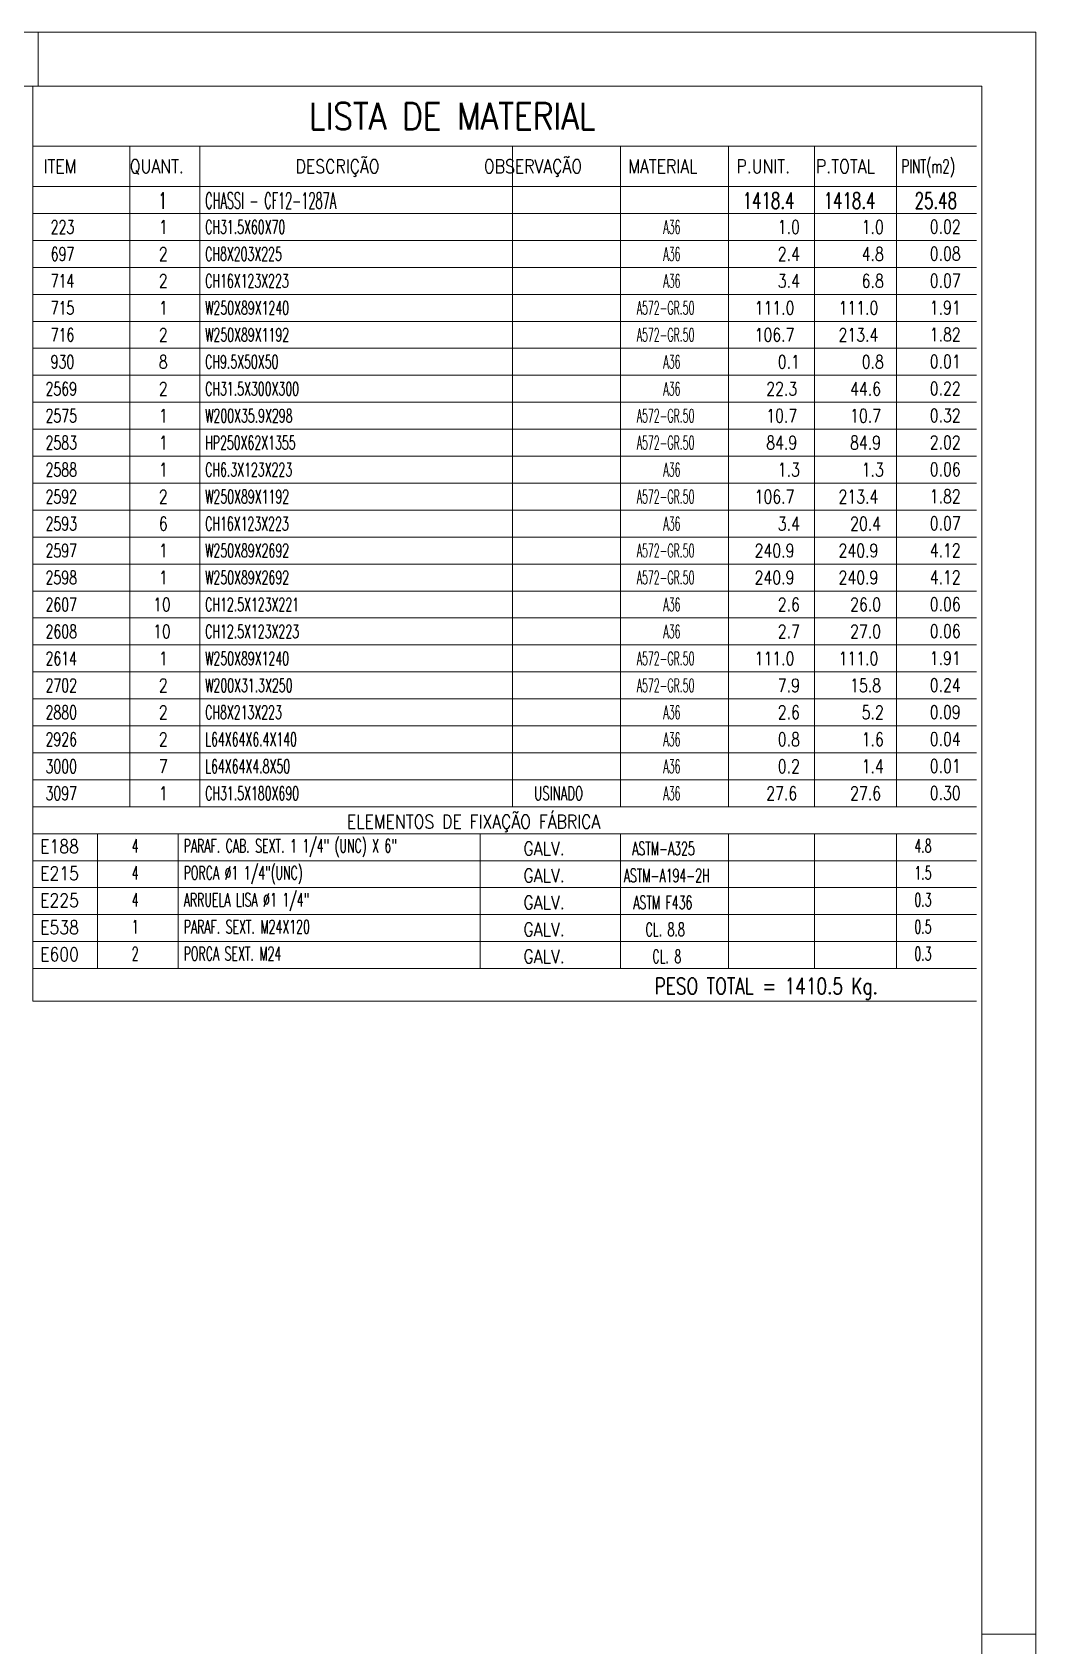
# Model space of a CAD drawing. Header units: millimetres. Extents: x 5 to 846, y 5 to 599.
# Drawn here: x 659.9 to 846, y 299.8 to 599 of the extents above; entities that cross this region are included whole.
import ezdxf

# ---------------------------------------------------------------- set-up
doc = ezdxf.new("R2010")
doc.units = ezdxf.units.MM
doc.linetypes.add('XKITLINE00', pattern=[0])
doc.linetypes.add('XKITLINE03', pattern=[6, 3, -1, 1, -1])
doc.layers.add('Outro tipo de objeto', color=7, linetype='Continuous', lineweight=0)
doc.styles.add('ROMANS', font='ROMANS__.TTF')

msp = doc.modelspace()

# ---------------------------------------------------------------- linework, layer by layer
at = {"layer": 'Outro tipo de objeto', "color": 7, "linetype": 'XKITLINE00', "lineweight": 0}
for p, q in [((5, 599), (846, 599)), ((846, 599), (846, 5)), ((835, 565.4), (660, 565.4)), ((835, 560.4), (660, 560.4)), ((835, 555.4), (660, 555.4)), ((835, 550.4), (660, 550.4)), ((835, 545.4), (660, 545.4)), ((835, 540.4), (660, 540.4)), ((835, 535.4), (660, 535.4)), ((835, 530.4), (660, 530.4)), ((835, 525.4), (660, 525.4)), ((835, 520.4), (660, 520.4)), ((835, 515.4), (660, 515.4)), ((835, 510.4), (660, 510.4)), ((835, 505.4), (660, 505.4)), ((835, 500.4), (660, 500.4)), ((835, 495.4), (660, 495.4)), ((835, 490.4), (660, 490.4)), ((835, 485.4), (660, 485.4)), ((835, 480.4), (660, 480.4)), ((835, 475.4), (660, 475.4)), ((835, 470.4), (660, 470.4)), ((835, 465.4), (660, 465.4)), ((835, 460.4), (660, 460.4)), ((835, 455.4), (660, 455.4)), ((835, 445.4), (660, 445.4)), ((835, 440.4), (660, 440.4)), ((835, 435.4), (660, 435.4)), ((835, 430.4), (660, 430.4)), ((835, 425.4), (660, 425.4))]:
    msp.add_line(p, q, dxfattribs=at)
at = {"layer": 'Outro tipo de objeto', "color": 2, "linetype": 'XKITLINE00', "lineweight": 0}
for p, q in [((661, 599), (661, 589)), ((836, 302), (846, 302))]:
    msp.add_line(p, q, dxfattribs=at)
at = {"layer": 'Outro tipo de objeto', "color": 6, "linetype": 'XKITLINE00', "lineweight": 0}
for p, q in [((30, 589), (836, 589)), ((836, 589), (836, 15))]:
    msp.add_line(p, q, dxfattribs=at)
at = {"layer": 'Outro tipo de objeto', "color": 5, "linetype": 'XKITLINE00', "lineweight": 0}
for p, q in [((660, 589), (660, 570.4)), ((835, 577.9), (660, 577.9)), ((678, 577.9), (678, 570.4)), ((691, 577.9), (691, 570.4)), ((749, 577.9), (749, 570.4)), ((769, 577.9), (769, 570.4)), ((789, 577.9), (789, 570.4)), ((805, 577.9), (805, 570.4)), ((820.17, 577.89), (820.17, 570.4)), ((835, 570.4), (660, 570.4)), ((660, 570.4), (660, 565.4)), ((678, 570.4), (678, 565.4)), ((691, 570.4), (691, 565.4)), ((749, 570.4), (749, 565.4)), ((769, 570.4), (769, 565.4)), ((789, 570.4), (789, 565.4)), ((805, 570.4), (805, 565.4)), ((820.17, 570.4), (820.17, 565.4)), ((660, 565.4), (660, 560.4)), ((678, 565.4), (678, 560.4)), ((691, 565.4), (691, 560.4)), ((749, 565.4), (749, 560.4)), ((769, 565.4), (769, 560.4)), ((789, 565.4), (789, 560.4)), ((805, 565.4), (805, 560.4)), ((820.17, 565.4), (820.17, 560.4)), ((660, 560.4), (660, 555.4)), ((678, 560.4), (678, 555.4)), ((691, 560.4), (691, 555.4)), ((749, 560.4), (749, 555.4)), ((769, 560.4), (769, 555.4)), ((789, 560.4), (789, 555.4)), ((805, 560.4), (805, 555.4)), ((820.17, 560.4), (820.17, 555.4)), ((660, 555.4), (660, 550.4)), ((678, 555.4), (678, 550.4)), ((691, 555.4), (691, 550.4)), ((749, 555.4), (749, 550.4)), ((769, 555.4), (769, 550.4)), ((789, 555.4), (789, 550.4)), ((805, 555.4), (805, 550.4)), ((820.17, 555.4), (820.17, 550.4)), ((660, 550.4), (660, 545.4)), ((678, 550.4), (678, 545.4)), ((691, 550.4), (691, 545.4)), ((749, 550.4), (749, 545.4)), ((769, 550.4), (769, 545.4)), ((789, 550.4), (789, 545.4)), ((805, 550.4), (805, 545.4)), ((820.17, 550.4), (820.17, 545.4)), ((660, 545.4), (660, 540.4)), ((678, 545.4), (678, 540.4)), ((691, 545.4), (691, 540.4)), ((749, 545.4), (749, 540.4)), ((769, 545.4), (769, 540.4)), ((789, 545.4), (789, 540.4)), ((805, 545.4), (805, 540.4)), ((820.17, 545.4), (820.17, 540.4)), ((660, 540.4), (660, 535.4)), ((678, 540.4), (678, 535.4)), ((691, 540.4), (691, 535.4)), ((749, 540.4), (749, 535.4)), ((769, 540.4), (769, 535.4)), ((789, 540.4), (789, 535.4)), ((805, 540.4), (805, 535.4)), ((820.17, 540.4), (820.17, 535.4)), ((660, 535.4), (660, 530.4)), ((678, 535.4), (678, 530.4)), ((691, 535.4), (691, 530.4)), ((749, 535.4), (749, 530.4)), ((769, 535.4), (769, 530.4)), ((789, 535.4), (789, 530.4)), ((805, 535.4), (805, 530.4)), ((820.17, 535.4), (820.17, 530.4)), ((660, 530.4), (660, 525.4)), ((678, 530.4), (678, 525.4)), ((691, 530.4), (691, 525.4)), ((749, 530.4), (749, 525.4)), ((769, 530.4), (769, 525.4)), ((789, 530.4), (789, 525.4)), ((805, 530.4), (805, 525.4)), ((820.17, 530.4), (820.17, 525.4)), ((660, 525.4), (660, 520.4)), ((678, 525.4), (678, 520.4)), ((691, 525.4), (691, 520.4)), ((749, 525.4), (749, 520.4)), ((769, 525.4), (769, 520.4)), ((789, 525.4), (789, 520.4)), ((805, 525.4), (805, 520.4)), ((820.17, 525.4), (820.17, 520.4)), ((660, 520.4), (660, 515.4)), ((678, 520.4), (678, 515.4)), ((691, 520.4), (691, 515.4)), ((749, 520.4), (749, 515.4)), ((769, 520.4), (769, 515.4)), ((789, 520.4), (789, 515.4)), ((805, 520.4), (805, 515.4)), ((820.17, 520.4), (820.17, 515.4)), ((660, 515.4), (660, 510.4)), ((678, 515.4), (678, 510.4)), ((691, 515.4), (691, 510.4)), ((749, 515.4), (749, 510.4)), ((769, 515.4), (769, 510.4)), ((789, 515.4), (789, 510.4)), ((805, 515.4), (805, 510.4)), ((820.17, 515.4), (820.17, 510.4)), ((660, 510.4), (660, 505.4)), ((678, 510.4), (678, 505.4)), ((691, 510.4), (691, 505.4)), ((749, 510.4), (749, 505.4)), ((769, 510.4), (769, 505.4)), ((789, 510.4), (789, 505.4)), ((805, 510.4), (805, 505.4)), ((820.17, 510.4), (820.17, 505.4)), ((660, 505.4), (660, 500.4)), ((678, 505.4), (678, 500.4)), ((691, 505.4), (691, 500.4)), ((749, 505.4), (749, 500.4)), ((769, 505.4), (769, 500.4)), ((789, 505.4), (789, 500.4)), ((805, 505.4), (805, 500.4)), ((820.17, 505.4), (820.17, 500.4)), ((660, 500.4), (660, 495.4)), ((678, 500.4), (678, 495.4)), ((691, 500.4), (691, 495.4)), ((749, 500.4), (749, 495.4)), ((769, 500.4), (769, 495.4)), ((789, 500.4), (789, 495.4)), ((805, 500.4), (805, 495.4)), ((820.17, 500.4), (820.17, 495.4)), ((660, 495.4), (660, 490.4)), ((678, 495.4), (678, 490.4)), ((691, 495.4), (691, 490.4)), ((749, 495.4), (749, 490.4)), ((769, 495.4), (769, 490.4)), ((789, 495.4), (789, 490.4)), ((805, 495.4), (805, 490.4)), ((820.17, 495.4), (820.17, 490.4)), ((660, 490.4), (660, 485.4)), ((678, 490.4), (678, 485.4)), ((691, 490.4), (691, 485.4)), ((749, 490.4), (749, 485.4)), ((769, 490.4), (769, 485.4)), ((789, 490.4), (789, 485.4)), ((805, 490.4), (805, 485.4)), ((820.17, 490.4), (820.17, 485.4)), ((660, 485.4), (660, 480.4)), ((678, 485.4), (678, 480.4)), ((691, 485.4), (691, 480.4)), ((749, 485.4), (749, 480.4)), ((769, 485.4), (769, 480.4)), ((789, 485.4), (789, 480.4)), ((805, 485.4), (805, 480.4)), ((820.17, 485.4), (820.17, 480.4)), ((660, 480.4), (660, 475.4)), ((678, 480.4), (678, 475.4)), ((691, 480.4), (691, 475.4)), ((749, 480.4), (749, 475.4)), ((769, 480.4), (769, 475.4)), ((789, 480.4), (789, 475.4)), ((805, 480.4), (805, 475.4)), ((820.17, 480.4), (820.17, 475.4)), ((660, 475.4), (660, 470.4)), ((678, 475.4), (678, 470.4)), ((691, 475.4), (691, 470.4)), ((749, 475.4), (749, 470.4)), ((769, 475.4), (769, 470.4)), ((789, 475.4), (789, 470.4)), ((805, 475.4), (805, 470.4)), ((820.17, 475.4), (820.17, 470.4)), ((660, 470.4), (660, 465.4)), ((678, 470.4), (678, 465.4)), ((691, 470.4), (691, 465.4)), ((749, 470.4), (749, 465.4)), ((769, 470.4), (769, 465.4)), ((789, 470.4), (789, 465.4)), ((805, 470.4), (805, 465.4)), ((820.17, 470.4), (820.17, 465.4)), ((660, 465.4), (660, 460.4)), ((678, 465.4), (678, 460.4)), ((691, 465.4), (691, 460.4)), ((749, 465.4), (749, 460.4)), ((769, 465.4), (769, 460.4)), ((789, 465.4), (789, 460.4)), ((805, 465.4), (805, 460.4)), ((820.17, 465.4), (820.17, 460.4)), ((660, 460.4), (660, 455.4)), ((678, 460.4), (678, 455.4)), ((691, 460.4), (691, 455.4)), ((749, 460.4), (749, 455.4)), ((769, 460.4), (769, 455.4)), ((789, 460.4), (789, 455.4)), ((805, 460.4), (805, 455.4)), ((820.17, 460.4), (820.17, 455.4)), ((660, 450.4), (660, 455.4)), ((835, 450.4), (660, 450.4)), ((660, 450.4), (660, 445.4)), ((672, 450.4), (672, 445.4)), ((687, 450.4), (687, 445.4)), ((743, 450.4), (743, 445.4)), ((769, 450.4), (769, 445.4)), ((789, 450.4), (789, 445.4)), ((805, 450.4), (805, 445.4)), ((820.17, 450.4), (820.17, 445.4)), ((660, 445.4), (660, 440.4)), ((672, 445.4), (672, 440.4)), ((687, 445.4), (687, 440.4)), ((743, 445.4), (743, 440.4)), ((769, 445.4), (769, 440.4)), ((789, 445.4), (789, 440.4)), ((805, 445.4), (805, 440.4)), ((820.17, 445.4), (820.17, 440.4)), ((660, 440.4), (660, 435.4)), ((672, 440.4), (672, 435.4)), ((687, 440.4), (687, 435.4)), ((743, 440.4), (743, 435.4)), ((769, 440.4), (769, 435.4)), ((789, 440.4), (789, 435.4)), ((805, 440.4), (805, 435.4)), ((820.17, 440.4), (820.17, 435.4)), ((660, 435.4), (660, 430.4)), ((672, 435.4), (672, 430.4)), ((687, 435.4), (687, 430.4)), ((743, 435.4), (743, 430.4)), ((769, 435.4), (769, 430.4)), ((789, 435.4), (789, 430.4)), ((805, 435.4), (805, 430.4)), ((820.17, 435.4), (820.17, 430.4)), ((660, 430.4), (660, 425.4)), ((672, 430.4), (672, 425.4)), ((687, 430.4), (687, 425.4)), ((743, 430.4), (743, 425.4)), ((769, 430.4), (769, 425.4)), ((789, 430.4), (789, 425.4)), ((805, 430.4), (805, 425.4)), ((820.17, 430.4), (820.17, 425.4)), ((660, 425.4), (660, 419.33)), ((835, 419.33), (660, 419.33))]:
    msp.add_line(p, q, dxfattribs=at)
at = {"layer": 'Outro tipo de objeto', "color": 7, "linetype": 'XKITLINE03', "lineweight": 0}
for p, q in [((835, 565.4), (660, 565.4)), ((835, 560.4), (660, 560.4)), ((835, 555.4), (660, 555.4)), ((835, 550.4), (660, 550.4)), ((835, 545.4), (660, 545.4)), ((835, 540.4), (660, 540.4)), ((835, 535.4), (660, 535.4)), ((835, 530.4), (660, 530.4)), ((835, 525.4), (660, 525.4)), ((835, 520.4), (660, 520.4)), ((835, 515.4), (660, 515.4)), ((835, 510.4), (660, 510.4)), ((835, 505.4), (660, 505.4)), ((835, 500.4), (660, 500.4)), ((835, 495.4), (660, 495.4)), ((835, 490.4), (660, 490.4)), ((835, 485.4), (660, 485.4)), ((835, 480.4), (660, 480.4)), ((835, 475.4), (660, 475.4)), ((835, 470.4), (660, 470.4)), ((835, 465.4), (660, 465.4)), ((835, 460.4), (660, 460.4)), ((835, 455.4), (660, 455.4))]:
    msp.add_line(p, q, dxfattribs=at)

# ---------------------------------------------------------------- texts
at = {"layer": 'Outro tipo de objeto', "color": 4, "style": 'ROMANS'}
for s, height, width, p in [('LISTA DE MATERIAL', 5, 0.85, (711.19, 580.95)), ('ITEM', 2.5, 0.85, (662.01, 572.9)), ('QUANT.', 2.5, 0.85, (678.01, 572.9)), ('DESCRIÇÃO', 2.5, 0.85, (708.76, 572.9)), ('OBSERVAÇÃO', 2.5, 0.85, (743.67, 572.9)), ('MATERIAL', 2.5, 0.85, (770.43, 572.9)), ('P.UNIT.', 2.5, 0.85, (790.51, 572.9)), ('P.TOTAL', 2.5, 0.85, (805.26, 572.9)), ('PINT(m2)', 2.5, 0.6375, (821.11, 572.9)), ('1', 3, 0.7225, (683.2, 566.29)), ('CHASSI - CF12-1287A', 3, 0.51, (691.99, 566.29)), ('1418.4', 3, 0.68, (791.65, 566.29)), ('1418.4', 3, 0.68, (806.67, 566.29)), ('25.48', 3, 0.68, (823.54, 566.29)), ('ELEMENTOS DE FIXAÇÃO FÁBRICA', 2.5, 0.85, (718.25, 451.4))]:
    msp.add_text(s, height=height, dxfattribs=dict(at, width=width)).set_placement(p)
at = {"layer": 'Outro tipo de objeto', "color": 3, "style": 'ROMANS'}
for s, width, p in [('223', 0.68, (663.34, 561.65)), ('1', 0.765, (683.4, 561.65)), ('CH31.5X60X70', 0.595, (691.99, 561.65)), ('A36', 0.51, (776.95, 561.65)), ('1.0', 0.765, (798.17, 561.65)), ('1.0', 0.765, (813.73, 561.65)), ('0.02', 0.765, (826.35, 561.7)), ('697', 0.68, (663.34, 556.65)), ('2', 0.765, (683.4, 556.65)), ('CH8X203X225', 0.595, (691.99, 556.65)), ('A36', 0.51, (776.95, 556.65)), ('2.4', 0.765, (798.17, 556.65)), ('4.8', 0.765, (813.73, 556.65)), ('0.08', 0.765, (826.35, 556.7)), ('714', 0.68, (663.34, 551.65)), ('2', 0.765, (683.4, 551.65)), ('CH16X123X223', 0.595, (691.99, 551.65)), ('A36', 0.51, (776.95, 551.65)), ('3.4', 0.765, (798.17, 551.65)), ('6.8', 0.765, (813.73, 551.65)), ('0.07', 0.765, (826.35, 551.7)), ('715', 0.68, (663.34, 546.65)), ('1', 0.765, (683.4, 546.65)), ('W250X89X1240', 0.595, (691.99, 546.65)), ('A572-GR.50', 0.51, (772.01, 546.65)), ('111.0', 0.765, (793.88, 546.65)), ('111.0', 0.765, (809.44, 546.65)), ('1.91', 0.765, (826.35, 546.7)), ('716', 0.68, (663.34, 541.65)), ('2', 0.765, (683.4, 541.65)), ('W250X89X1192', 0.595, (691.99, 541.65)), ('A572-GR.50', 0.51, (772.01, 541.65)), ('106.7', 0.765, (793.88, 541.65)), ('213.4', 0.765, (809.44, 541.65)), ('1.82', 0.765, (826.35, 541.7)), ('930', 0.68, (663.34, 536.65)), ('8', 0.765, (683.4, 536.65)), ('CH9.5X50X50', 0.595, (691.99, 536.65)), ('A36', 0.51, (776.95, 536.65)), ('0.1', 0.765, (798.17, 536.65)), ('0.8', 0.765, (813.73, 536.65)), ('0.01', 0.765, (826.35, 536.7)), ('2569', 0.68, (662.38, 531.65)), ('2', 0.765, (683.4, 531.65)), ('CH31.5X300X300', 0.595, (691.99, 531.65)), ('A36', 0.51, (776.95, 531.65)), ('22.3', 0.765, (796.03, 531.65)), ('44.6', 0.765, (811.58, 531.65)), ('0.22', 0.765, (826.35, 531.7)), ('2575', 0.68, (662.38, 526.65)), ('1', 0.765, (683.4, 526.65)), ('W200X35.9X298', 0.595, (691.99, 526.65)), ('A572-GR.50', 0.51, (772.01, 526.65)), ('10.7', 0.765, (796.03, 526.65)), ('10.7', 0.765, (811.58, 526.65)), ('0.32', 0.765, (826.35, 526.7)), ('2583', 0.68, (662.38, 521.65)), ('1', 0.765, (683.4, 521.65)), ('HP250X62X1355', 0.595, (691.99, 521.65)), ('A572-GR.50', 0.51, (772.01, 521.65)), ('84.9', 0.765, (796.03, 521.65)), ('84.9', 0.765, (811.58, 521.65)), ('2.02', 0.765, (826.35, 521.7)), ('2588', 0.68, (662.38, 516.65)), ('1', 0.765, (683.4, 516.65)), ('CH6.3X123X223', 0.595, (691.99, 516.65)), ('A36', 0.51, (776.95, 516.65)), ('1.3', 0.765, (798.17, 516.65)), ('1.3', 0.765, (813.73, 516.65)), ('0.06', 0.765, (826.35, 516.7)), ('2592', 0.68, (662.38, 511.65)), ('2', 0.765, (683.4, 511.65)), ('W250X89X1192', 0.595, (691.99, 511.65)), ('A572-GR.50', 0.51, (772.01, 511.65)), ('106.7', 0.765, (793.88, 511.65)), ('213.4', 0.765, (809.44, 511.65)), ('1.82', 0.765, (826.35, 511.7)), ('2593', 0.68, (662.38, 506.65)), ('6', 0.765, (683.4, 506.65)), ('CH16X123X223', 0.595, (691.99, 506.65)), ('A36', 0.51, (776.95, 506.65)), ('3.4', 0.765, (798.17, 506.65)), ('20.4', 0.765, (811.58, 506.65)), ('0.07', 0.765, (826.35, 506.7)), ('2597', 0.68, (662.38, 501.65)), ('1', 0.765, (683.4, 501.65)), ('W250X89X2692', 0.595, (691.99, 501.65)), ('A572-GR.50', 0.51, (772.01, 501.65)), ('240.9', 0.765, (793.88, 501.65)), ('240.9', 0.765, (809.44, 501.65)), ('4.12', 0.765, (826.35, 501.7)), ('2598', 0.68, (662.38, 496.65)), ('1', 0.765, (683.4, 496.65)), ('W250X89X2692', 0.595, (691.99, 496.65)), ('A572-GR.50', 0.51, (772.01, 496.65)), ('240.9', 0.765, (793.88, 496.65)), ('240.9', 0.765, (809.44, 496.65)), ('4.12', 0.765, (826.35, 496.7)), ('2607', 0.68, (662.38, 491.65)), ('10', 0.765, (682.32, 491.65)), ('CH12.5X123X221', 0.595, (691.99, 491.65)), ('A36', 0.51, (776.95, 491.65)), ('2.6', 0.765, (798.17, 491.65)), ('26.0', 0.765, (811.58, 491.65)), ('0.06', 0.765, (826.35, 491.7)), ('2608', 0.68, (662.38, 486.65)), ('10', 0.765, (682.32, 486.65)), ('CH12.5X123X223', 0.595, (691.99, 486.65)), ('A36', 0.51, (776.95, 486.65)), ('2.7', 0.765, (798.17, 486.65)), ('27.0', 0.765, (811.58, 486.65)), ('0.06', 0.765, (826.35, 486.7)), ('2614', 0.68, (662.38, 481.65)), ('1', 0.765, (683.4, 481.65)), ('W250X89X1240', 0.595, (691.99, 481.65)), ('A572-GR.50', 0.51, (772.01, 481.65)), ('111.0', 0.765, (793.88, 481.65)), ('111.0', 0.765, (809.44, 481.65)), ('1.91', 0.765, (826.35, 481.7)), ('2702', 0.68, (662.38, 476.65)), ('2', 0.765, (683.4, 476.65)), ('W200X31.3X250', 0.595, (691.99, 476.65)), ('A572-GR.50', 0.51, (772.01, 476.65)), ('7.9', 0.765, (798.17, 476.65)), ('15.8', 0.765, (811.58, 476.65)), ('0.24', 0.765, (826.35, 476.7)), ('2880', 0.68, (662.38, 471.65)), ('2', 0.765, (683.4, 471.65)), ('CH8X213X223', 0.595, (691.99, 471.65)), ('A36', 0.51, (776.95, 471.65)), ('2.6', 0.765, (798.17, 471.65)), ('5.2', 0.765, (813.73, 471.65)), ('0.09', 0.765, (826.35, 471.7)), ('2926', 0.68, (662.38, 466.65)), ('2', 0.765, (683.4, 466.65)), ('L64X64X6.4X140', 0.595, (691.99, 466.65)), ('A36', 0.51, (776.95, 466.65)), ('0.8', 0.765, (798.17, 466.65)), ('1.6', 0.765, (813.73, 466.65)), ('0.04', 0.765, (826.35, 466.7)), ('3000', 0.68, (662.38, 461.65)), ('7', 0.765, (683.4, 461.65)), ('L64X64X4.8X50', 0.595, (691.99, 461.65)), ('A36', 0.51, (776.95, 461.65)), ('0.2', 0.765, (798.17, 461.65)), ('1.4', 0.765, (813.73, 461.65)), ('0.01', 0.765, (826.35, 461.7)), ('3097', 0.68, (662.38, 456.65)), ('1', 0.765, (683.4, 456.65)), ('CH31.5X180X690', 0.595, (691.99, 456.65)), ('USINADO', 0.6375, (752.99, 456.65)), ('A36', 0.51, (776.95, 456.65)), ('27.6', 0.765, (796.03, 456.65)), ('27.6', 0.765, (811.58, 456.65)), ('0.30', 0.765, (826.35, 456.7)), ('E188', 0.85, (661.38, 446.8)), ('4', 0.595, (678.37, 446.9)), ('PARAF. CAB. SEXT. 1 1/4" (UNC) X 6"', 0.595, (688, 446.9)), ('GALV.', 0.85, (751, 446.4)), ('ASTM-A325', 0.595, (771.17, 446.4)), ('4.8', 0.595, (823.5, 446.9)), ('E215', 0.85, (661.38, 441.8)), ('4', 0.595, (678.37, 441.9)), ('PORCA Ø1 1/4"(UNC)\xa0\xa0\xa0\xa0\xa0\xa0\xa0\xa0\xa0\xa0\xa0\xa0\xa0\xa0\xa0\xa0\xa0\xa0\xa0\xa0', 0.595, (688, 441.9)), ('GALV.', 0.85, (751, 441.4)), ('ASTM-A194-2H', 0.595, (769.6, 441.4)), ('1.5', 0.595, (823.5, 441.9)), ('ARRUELA LISA Ø1 1/4"\xa0\xa0\xa0\xa0\xa0\xa0\xa0\xa0\xa0\xa0\xa0\xa0\xa0\xa0\xa0\xa0\xa0\xa0', 0.595, (688, 436.9)), ('E225', 0.85, (661.38, 436.8)), ('4', 0.595, (678.37, 436.9)), ('GALV.', 0.85, (751, 436.4)), ('ASTM F436', 0.595, (771.37, 436.4)), ('0.3', 0.595, (823.5, 436.9)), ('E538', 0.85, (661.38, 431.8)), ('1', 0.595, (678.37, 431.9)), ('PARAF. SEXT. M24X120', 0.595, (688, 431.9)), ('GALV.', 0.85, (751, 431.4)), ('CL. 8.8', 0.595, (773.65, 431.4)), ('0.5', 0.595, (823.5, 431.9)), ('E600', 0.85, (661.38, 426.8)), ('2', 0.595, (678.37, 426.9)), ('PORCA SEXT. M24\xa0\xa0\xa0\xa0\xa0\xa0\xa0\xa0\xa0\xa0\xa0\xa0\xa0\xa0\xa0\xa0\xa0\xa0\xa0\xa0\xa0\xa0\xa0', 0.595, (688, 426.9)), ('GALV.', 0.85, (751, 426.4)), ('CL. 8', 0.595, (774.92, 426.4)), ('0.3', 0.595, (823.5, 426.9))]:
    msp.add_text(s, height=2.5, dxfattribs=dict(at, width=width)).set_placement(p)
at = {"layer": 'Outro tipo de objeto', "color": 5, "style": 'ROMANS', "width": 0.765}
msp.add_text('PESO TOTAL = 1410.5 Kg.', height=3, dxfattribs=at).set_placement((775.34, 420.66))

doc.saveas('drawing.dxf')
